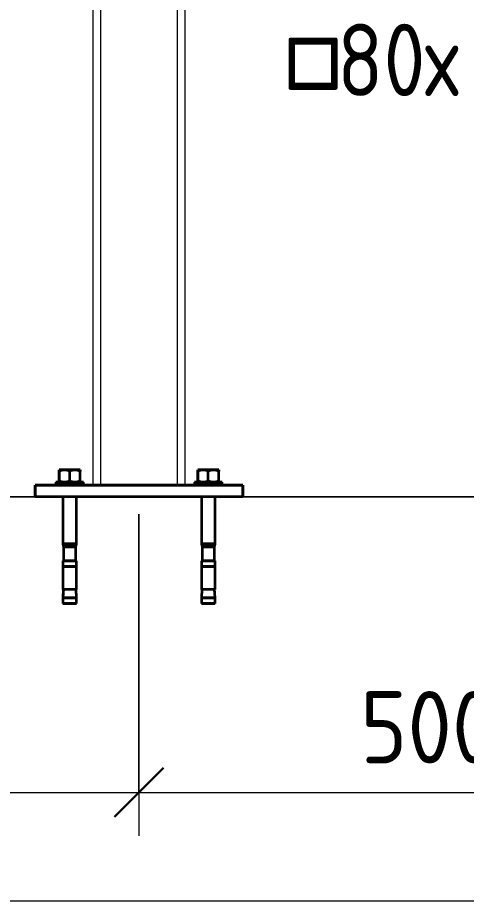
# Model space of a CAD drawing. Header units: millimetres. Extents: x 38797 to 82950, y -34477 to 2697.
# Drawn here: x 49656 to 50045, y -1150 to -386 of the extents above; entities that cross this region are included whole.
import ezdxf

# ---------------------------------------------------------------- set-up
doc = ezdxf.new("R2010")
doc.units = ezdxf.units.MM
for name, color, linetype, lineweight in [('AA_Dim', 7, 'Continuous', 9), ('AA_Dim-25', 7, 'Continuous', 9), ('AA_Oformlenie', 7, 'Continuous', 9), ('AA_Vinoska', 7, 'Continuous', 9), ('AF_Balki', 7, 'Continuous', 20), ('AF_Stena_Опалубка', 253, 'Continuous', 20), ('KR_Colonna_KG', 7, 'Continuous', 20), ('KR_Detal', 7, 'Continuous', 20)]:
    doc.layers.add(name, color=color, linetype=linetype, lineweight=lineweight)
doc.styles.add('ISOCPEUR', font='isocpeur.TTF', dxfattribs={"width": 0.9, "height": 62.5})
doc.styles.add('ISOCPEUR_3', font='isocpeur.TTF', dxfattribs={"width": 0.85, "height": 62.5})
doc.styles.add('ISOCPEUR_4', font='isocpeur.TTF', dxfattribs={"width": 0.85, "height": 62.5})
doc.dimstyles.new('01_Точн_3_знака__непрозр_', dxfattribs={"dimscale": 304.8, "dimtxt": 62.672186, "dimasz": 0.139436, "dimexe": 0.123031, "dimexo": 0.082021, "dimgap": 0.020505, "dimtad": 1, "dimdec": 3, "dimrnd": 0.001, "dimdsep": 46, "dimtxsty": 'ISOCPEUR', "dimblk1": 'OBLIQUE', "dimblk2": 'OBLIQUE', "dimsah": 1, "dimcen": 0.09, "dimdle": 0.123031, "dimazin": 0, "dimtfac": 1, "dimtdec": 4, "dimtix": 1, "dimtmove": 0, "dimatfit": 3, "dimfxl": 1, "dimtvp": 1, "dimtfill": 1, "dimtolj": 1, "dimtzin": 0, "dimlwd": 18, "dimlwe": 18, "dimarcsym": 2})

# ---------------------------------------------------------------- blocks, each defined once
blk = doc.blocks.new('243_Профиль гнутый сварной квадратный _НесКол_2ур_ - 80х6-3867407-Разрез 1 КМ')
at = {"layer": 'KR_Colonna_KG', "lineweight": 9}
for p, q in [((42842.06, -790), (42842.06, 29)), ((42908.06, 29), (42908.06, -790))]:
    blk.add_line(p, q, dxfattribs=at)
blk = doc.blocks.new('354_Прокат Лист _НесКаркас_РабПлоск_ - 354_Прокат Лист _НесКаркас_РабПлоск_-3866505-Разрез 1 КМ')
at = {"layer": 'AF_Balki', "lineweight": 35}
for p, q in [((43685.06, -790), (43685.06, -800)), ((43685.06, -800), (43685.06, -790)), ((43685.06, -790), (43709.06, -790)), ((43865.06, -790), (43685.06, -790)), ((43721.06, -790), (43829.06, -790)), ((43841.06, -790), (43865.06, -790)), ((43865.06, -790), (43865.06, -800)), ((43865.06, -800), (43865.06, -790)), ((43709.06, -800), (43685.06, -800)), ((43865.06, -800), (43685.06, -800)), ((43829.06, -800), (43721.06, -800)), ((43865.06, -800), (43841.06, -800))]:
    blk.add_line(p, q, dxfattribs=at)
blk = doc.blocks.new('354_Анкер клиновой _СоедНесК_РабПлоск_ - M12x120_20-V8-Разрез 1 КМ')
at = {"layer": 'KR_Detal', "lineweight": 35}
for p, q in [((42810.56, -776.7), (42806.06, -776.7)), ((42806.06, -776.7), (42810.56, -776.7)), ((42806.06, -777.88), (42806.06, -786.32)), ((42806.06, -786.32), (42806.06, -777.88)), ((42815.06, -776.7), (42810.56, -776.7)), ((42810.56, -776.7), (42815.06, -776.7)), ((42815.06, -776.7), (42819.56, -776.7)), ((42817.18, -776.7), (42815.06, -776.7)), ((42815.06, -786.32), (42815.06, -777.88)), ((42815.06, -786.32), (42815.06, -777.88)), ((42819.56, -776.7), (42817.39, -776.7)), ((42819.56, -776.7), (42824.06, -776.7)), ((42824.06, -776.7), (42819.56, -776.7)), ((42824.06, -786.32), (42824.06, -777.88)), ((42824.06, -786.32), (42824.06, -777.88)), ((42810.56, -787.5), (42806.37, -787.5)), ((42806.37, -787.5), (42810.56, -787.5)), ((42809.27, -787.5), (42820.86, -787.5)), ((42820.86, -787.5), (42809.27, -787.5)), ((42815.06, -787.5), (42810.56, -787.5)), ((42810.56, -787.5), (42815.06, -787.5)), ((42817.18, -787.5), (42815.06, -787.5)), ((42815.06, -787.5), (42817.18, -787.5)), ((42819.56, -787.5), (42817.39, -787.5)), ((42817.39, -787.5), (42819.56, -787.5)), ((42819.56, -787.5), (42824.06, -787.5)), ((42824.06, -787.5), (42819.56, -787.5)), ((42809.06, -800), (42809.06, -840.9)), ((42821.06, -840.9), (42821.06, -800)), ((42809.06, -840.9), (42809.66, -843.3)), ((42821.06, -840.9), (42809.06, -840.9)), ((42809.06, -840.9), (42821.06, -840.9)), ((42820.46, -843.3), (42821.06, -840.9)), ((42809.66, -843.3), (42809.66, -855.5)), ((42820.46, -843.3), (42809.66, -843.3)), ((42809.66, -843.3), (42820.46, -843.3)), ((42820.46, -855.5), (42820.46, -843.3)), ((42809.06, -855.5), (42809.06, -860.3)), ((42809.06, -855.5), (42821.06, -855.5)), ((42820.86, -855.5), (42809.27, -855.5)), ((42820.28, -855.5), (42809.85, -855.5)), ((42809.85, -855.5), (42820.28, -855.5)), ((42821.06, -860.3), (42821.06, -855.5)), ((42809.06, -860.3), (42809.06, -880.3)), ((42809.06, -860.3), (42821.06, -860.3)), ((42821.06, -860.3), (42809.06, -860.3)), ((42820.86, -860.3), (42809.27, -860.3)), ((42809.27, -860.3), (42820.86, -860.3)), ((42811, -860.3), (42817.16, -860.3)), ((42817.16, -860.3), (42811, -860.3)), ((42811, -860.3), (42817.16, -860.3)), ((42817.16, -860.3), (42811, -860.3)), ((42817.18, -860.3), (42819.12, -860.3)), ((42819.12, -860.3), (42817.18, -860.3)), ((42817.18, -860.3), (42819.12, -860.3)), ((42819.12, -860.3), (42817.18, -860.3)), ((42821.06, -880.3), (42821.06, -860.3)), ((42809.58, -879.59), (42809.06, -887.5)), ((42821.06, -880.3), (42809.06, -880.3)), ((42809.27, -880.3), (42809.53, -880.3)), ((42821.06, -887.5), (42820.54, -879.59)), ((42820.59, -880.3), (42820.86, -880.3)), ((42809.06, -887.5), (42809.06, -892.3)), ((42821.06, -887.5), (42809.06, -887.5)), ((42809.06, -887.5), (42821.06, -887.5)), ((42821.06, -892.3), (42809.06, -892.3)), ((42809.27, -892.3), (42820.86, -892.3)), ((42821.06, -892.3), (42821.06, -887.5))]:
    blk.add_line(p, q, dxfattribs=at)
for points in [[(42810.56, -776.7), (42809.77, -776.7), (42808.24, -776.9), (42806.77, -777.49), (42806.06, -777.88)], [(42806.06, -777.88), (42806.06, -777.49), (42806.06, -776.9), (42806.06, -776.7), (42806.06, -776.7)], [(42806.06, -776.7), (42806.06, -776.7), (42806.06, -776.9), (42806.06, -777.49), (42806.06, -777.88)], [(42815.06, -777.88), (42814.35, -777.49), (42812.89, -776.9), (42811.35, -776.7), (42810.56, -776.7)], [(42810.56, -776.7), (42811.35, -776.7), (42812.89, -776.9), (42814.35, -777.49), (42815.06, -777.88)], [(42819.56, -776.7), (42818.77, -776.7), (42817.24, -776.9), (42815.77, -777.49), (42815.06, -777.88)], [(42815.06, -777.88), (42815.77, -777.49), (42816.51, -777.2), (42817.26, -777)], [(42817.26, -777), (42818.01, -776.8), (42818.77, -776.7), (42819.56, -776.7)], [(42824.06, -777.88), (42823.35, -777.49), (42821.89, -776.9), (42820.35, -776.7), (42819.56, -776.7)], [(42819.56, -776.7), (42820.35, -776.7), (42821.89, -776.9), (42823.35, -777.49), (42824.06, -777.88)], [(42824.06, -777.88), (42824.06, -777.49), (42824.06, -776.9), (42824.06, -776.7), (42824.06, -776.7)], [(42824.06, -776.7), (42824.06, -776.7), (42824.06, -776.9), (42824.06, -777.49), (42824.06, -777.88)], [(42806.06, -786.32), (42806.77, -786.71), (42808.24, -787.3), (42809.77, -787.5), (42810.56, -787.5)], [(42806.06, -786.32), (42806.06, -786.71), (42806.06, -787.3), (42806.06, -787.5), (42806.06, -787.5)], [(42806.06, -787.5), (42806.06, -787.5), (42806.06, -787.3), (42806.06, -786.71), (42806.06, -786.32)], [(42810.56, -787.5), (42811.35, -787.5), (42812.89, -787.3), (42814.35, -786.71), (42815.06, -786.32)], [(42815.06, -786.32), (42815.77, -786.71), (42817.24, -787.3), (42818.77, -787.5), (42819.56, -787.5)], [(42817.26, -787.2), (42816.51, -787), (42815.77, -786.71), (42815.06, -786.32)], [(42819.3, -787.5), (42818.6, -787.47), (42817.92, -787.38), (42817.26, -787.2)], [(42819.56, -787.5), (42820.35, -787.5), (42821.89, -787.3), (42823.35, -786.71), (42824.06, -786.32)], [(42824.06, -786.32), (42823.35, -786.71), (42821.89, -787.3), (42820.35, -787.5), (42819.56, -787.5)], [(42824.06, -786.32), (42824.06, -786.71), (42824.06, -787.3), (42824.06, -787.5), (42824.06, -787.5)], [(42824.06, -787.5), (42824.06, -787.5), (42824.06, -787.3), (42824.06, -786.71), (42824.06, -786.32)]]:
    blk.add_open_spline(points, degree=3, dxfattribs=at)
for points, knots in [([(42806.22, -777.8), (42806.88, -777.45), (42808.29, -776.89), (42809.77, -776.7), (42810.56, -776.7)], [0.036503, 0.036503, 0.036503, 0.036503, 0.5, 1, 1, 1, 1]), ([(42810.56, -787.5), (42809.77, -787.5), (42808.29, -787.31), (42806.88, -786.75), (42806.22, -786.4)], [0, 0, 0, 0, 0.5, 0.963497, 0.963497, 0.963497, 0.963497]), ([(42815.06, -786.32), (42814.35, -786.71), (42812.97, -787.27), (42811.52, -787.47), (42810.82, -787.5)], [0, 0, 0, 0, 0.5, 0.9441988, 0.9441988, 0.9441988, 0.9441988])]:
    blk.add_open_spline(points, degree=3, knots=knots, dxfattribs=at)
blk = doc.blocks.new('354_Шайба_ГОСТ 11371-78_СоедНесК_РабПлоск_ - Шайба_ГОСТ 11371-78-V9-Разрез 1 КМ')
at = {"layer": 'KR_Detal', "lineweight": 35}
for p, q in [((42803.06, -787.5), (42803.06, -790)), ((42803.06, -787.5), (42827.06, -787.5)), ((42827.06, -787.5), (42803.06, -787.5)), ((42803.06, -790), (42809.06, -790)), ((42827.06, -790), (42803.06, -790)), ((42808.78, -787.5), (42821.34, -787.5)), ((42821.34, -787.5), (42808.78, -787.5)), ((42808.78, -790), (42821.34, -790)), ((42821.06, -790), (42827.06, -790)), ((42827.06, -790), (42827.06, -787.5))]:
    blk.add_line(p, q, dxfattribs=at)
blk = doc.blocks.new('354_Анкер клиновой _СоедНесК_РабПлоск_ - M12x120_20-V10-Разрез 1 КМ')
at = {"layer": 'KR_Detal', "lineweight": 35}
for p, q in [((42930.56, -776.7), (42926.06, -776.7)), ((42926.06, -776.7), (42930.56, -776.7)), ((42926.06, -777.88), (42926.06, -786.32)), ((42926.06, -786.32), (42926.06, -777.88)), ((42935.06, -776.7), (42930.56, -776.7)), ((42930.56, -776.7), (42935.06, -776.7)), ((42935.06, -776.7), (42939.56, -776.7)), ((42937.39, -776.7), (42935.06, -776.7)), ((42935.06, -786.32), (42935.06, -777.88)), ((42935.06, -786.32), (42935.06, -777.88)), ((42939.56, -776.7), (42937.68, -776.7)), ((42939.56, -776.7), (42944.06, -776.7)), ((42944.06, -776.7), (42939.56, -776.7)), ((42944.06, -786.32), (42944.06, -777.88)), ((42944.06, -786.32), (42944.06, -777.88)), ((42930.56, -787.5), (42926.06, -787.5)), ((42926.06, -787.5), (42930.56, -787.5)), ((42929.27, -787.5), (42940.86, -787.5)), ((42940.86, -787.5), (42929.27, -787.5)), ((42935.06, -787.5), (42930.56, -787.5)), ((42930.56, -787.5), (42935.06, -787.5)), ((42937.39, -787.5), (42935.06, -787.5)), ((42935.06, -787.5), (42937.39, -787.5)), ((42939.56, -787.5), (42937.68, -787.5)), ((42937.68, -787.5), (42939.56, -787.5)), ((42939.56, -787.5), (42944.06, -787.5)), ((42944.06, -787.5), (42939.56, -787.5)), ((42929.06, -800), (42929.06, -840.9)), ((42941.06, -840.9), (42941.06, -800)), ((42929.06, -840.9), (42929.66, -843.3)), ((42941.06, -840.9), (42929.06, -840.9)), ((42929.06, -840.9), (42941.06, -840.9)), ((42940.46, -843.3), (42941.06, -840.9)), ((42929.66, -843.3), (42929.66, -855.5)), ((42937.68, -843.3), (42929.66, -843.3)), ((42929.66, -843.3), (42940.46, -843.3)), ((42940.46, -843.3), (42937.76, -843.3)), ((42940.46, -855.5), (42940.46, -843.3)), ((42929.06, -855.5), (42929.06, -860.3)), ((42929.06, -855.5), (42941.06, -855.5)), ((42940.86, -855.5), (42929.27, -855.5)), ((42937.68, -855.5), (42929.85, -855.5)), ((42929.85, -855.5), (42937.68, -855.5)), ((42940.28, -855.5), (42937.76, -855.5)), ((42937.76, -855.5), (42940.28, -855.5)), ((42941.06, -860.3), (42941.06, -855.5)), ((42929.06, -860.3), (42929.06, -880.3)), ((42929.06, -860.3), (42941.06, -860.3)), ((42941.06, -860.3), (42929.06, -860.3)), ((42940.86, -860.3), (42929.27, -860.3)), ((42929.27, -860.3), (42940.86, -860.3)), ((42931, -860.3), (42939.12, -860.3)), ((42939.12, -860.3), (42931, -860.3)), ((42931, -860.3), (42939.12, -860.3)), ((42939.12, -860.3), (42931, -860.3)), ((42941.06, -880.3), (42941.06, -860.3)), ((42929.58, -879.59), (42929.06, -887.5)), ((42941.06, -880.3), (42929.06, -880.3)), ((42929.27, -880.3), (42929.53, -880.3)), ((42941.06, -887.5), (42940.54, -879.59)), ((42940.59, -880.3), (42940.86, -880.3)), ((42929.06, -887.5), (42929.06, -892.3)), ((42941.06, -887.5), (42929.06, -887.5)), ((42929.06, -887.5), (42941.06, -887.5)), ((42941.06, -892.3), (42929.06, -892.3)), ((42929.27, -892.3), (42940.86, -892.3)), ((42941.06, -892.3), (42941.06, -887.5))]:
    blk.add_line(p, q, dxfattribs=at)
for points in [[(42930.56, -776.7), (42929.77, -776.7), (42928.24, -776.9), (42926.77, -777.49), (42926.06, -777.88)], [(42926.06, -777.88), (42926.77, -777.49), (42928.24, -776.9), (42929.77, -776.7), (42930.56, -776.7)], [(42926.06, -777.88), (42926.06, -777.49), (42926.06, -776.9), (42926.06, -776.7), (42926.06, -776.7)], [(42926.06, -776.7), (42926.06, -776.7), (42926.06, -776.9), (42926.06, -777.49), (42926.06, -777.88)], [(42935.06, -777.88), (42934.35, -777.49), (42932.89, -776.9), (42931.35, -776.7), (42930.56, -776.7)], [(42930.56, -776.7), (42931.35, -776.7), (42932.89, -776.9), (42934.35, -777.49), (42935.06, -777.88)], [(42939.56, -776.7), (42938.77, -776.7), (42937.24, -776.9), (42935.77, -777.49), (42935.06, -777.88)], [(42935.06, -777.88), (42935.77, -777.49), (42937.24, -776.9), (42938.77, -776.7), (42939.56, -776.7)], [(42944.06, -777.88), (42943.35, -777.49), (42941.89, -776.9), (42940.35, -776.7), (42939.56, -776.7)], [(42939.56, -776.7), (42940.35, -776.7), (42941.89, -776.9), (42943.35, -777.49), (42944.06, -777.88)], [(42944.06, -777.88), (42944.06, -777.49), (42944.06, -776.9), (42944.06, -776.7), (42944.06, -776.7)], [(42944.06, -776.7), (42944.06, -776.7), (42944.06, -776.9), (42944.06, -777.49), (42944.06, -777.88)], [(42926.06, -786.32), (42926.77, -786.71), (42928.24, -787.3), (42929.77, -787.5), (42930.56, -787.5)], [(42930.56, -787.5), (42929.77, -787.5), (42928.24, -787.3), (42926.77, -786.71), (42926.06, -786.32)], [(42926.06, -786.32), (42926.06, -786.71), (42926.06, -787.3), (42926.06, -787.5), (42926.06, -787.5)], [(42926.06, -787.5), (42926.06, -787.5), (42926.06, -787.3), (42926.06, -786.71), (42926.06, -786.32)], [(42930.56, -787.5), (42931.35, -787.5), (42932.89, -787.3), (42934.35, -786.71), (42935.06, -786.32)], [(42935.06, -786.32), (42935.77, -786.71), (42937.24, -787.3), (42938.77, -787.5), (42939.56, -787.5)], [(42939.56, -787.5), (42940.35, -787.5), (42941.89, -787.3), (42943.35, -786.71), (42944.06, -786.32)], [(42944.06, -786.32), (42943.35, -786.71), (42941.89, -787.3), (42940.35, -787.5), (42939.56, -787.5)], [(42944.06, -786.32), (42944.06, -786.71), (42944.06, -787.3), (42944.06, -787.5), (42944.06, -787.5)], [(42944.06, -787.5), (42944.06, -787.5), (42944.06, -787.3), (42944.06, -786.71), (42944.06, -786.32)]]:
    blk.add_open_spline(points, degree=3, dxfattribs=at)
for points, knots in [([(42935.06, -786.32), (42934.35, -786.71), (42932.97, -787.27), (42931.52, -787.47), (42930.82, -787.5)], [0, 0, 0, 0, 0.5, 0.9441988, 0.9441988, 0.9441988, 0.9441988]), ([(42939.3, -787.5), (42938.6, -787.47), (42937.16, -787.27), (42935.77, -786.71), (42935.06, -786.32)], [0.0558012, 0.0558012, 0.0558012, 0.0558012, 0.5, 1, 1, 1, 1])]:
    blk.add_open_spline(points, degree=3, knots=knots, dxfattribs=at)
blk = doc.blocks.new('354_Шайба_ГОСТ 11371-78_СоедНесК_РабПлоск_ - Шайба_ГОСТ 11371-78-V11-Разрез 1 КМ')
at = {"layer": 'KR_Detal', "lineweight": 35}
for p, q in [((42923.06, -787.5), (42923.06, -790)), ((42923.06, -787.5), (42947.06, -787.5)), ((42926.58, -787.5), (42923.06, -787.5)), ((42923.06, -790), (42926.58, -790)), ((42926.58, -790), (42923.06, -790)), ((42947.06, -787.5), (42926.7, -787.5)), ((42926.7, -790), (42929.06, -790)), ((42947.06, -790), (42926.7, -790)), ((42928.78, -787.5), (42941.34, -787.5)), ((42941.34, -787.5), (42928.78, -787.5)), ((42928.78, -790), (42941.34, -790)), ((42941.06, -790), (42947.06, -790)), ((42947.06, -790), (42947.06, -787.5))]:
    blk.add_line(p, q, dxfattribs=at)
blk = doc.blocks.new('354_Анкер клиновой _СоедНесК_РабПлоск_ - M12x120_20-V12-Разрез 1 КМ')
at = {"layer": 'KR_Detal', "lineweight": 35}
for p, q in [((42810.56, -776.7), (42806.06, -776.7)), ((42806.06, -776.7), (42810.56, -776.7)), ((42806.06, -777.88), (42806.06, -786.32)), ((42806.06, -786.32), (42806.06, -777.88)), ((42815.06, -776.7), (42810.56, -776.7)), ((42810.56, -776.7), (42815.06, -776.7)), ((42815.06, -776.7), (42817.18, -776.7)), ((42817.18, -776.7), (42815.06, -776.7)), ((42815.06, -786.32), (42815.06, -777.88)), ((42815.06, -786.32), (42815.06, -777.88)), ((42817.39, -776.7), (42819.56, -776.7)), ((42819.56, -776.7), (42817.39, -776.7)), ((42819.56, -776.7), (42824.06, -776.7)), ((42824.06, -776.7), (42819.56, -776.7)), ((42824.06, -786.32), (42824.06, -777.88)), ((42824.06, -786.32), (42824.06, -777.88)), ((42810.56, -787.5), (42806.37, -787.5)), ((42806.37, -787.5), (42810.56, -787.5)), ((42809.27, -787.5), (42820.86, -787.5)), ((42820.86, -787.5), (42809.27, -787.5)), ((42815.06, -787.5), (42810.56, -787.5)), ((42810.56, -787.5), (42815.06, -787.5)), ((42817.18, -787.5), (42815.06, -787.5)), ((42815.06, -787.5), (42817.18, -787.5)), ((42819.56, -787.5), (42817.39, -787.5)), ((42817.39, -787.5), (42819.56, -787.5)), ((42819.56, -787.5), (42824.06, -787.5)), ((42824.06, -787.5), (42819.56, -787.5)), ((42809.06, -800), (42809.06, -840.9)), ((42821.06, -840.9), (42821.06, -800)), ((42809.06, -840.9), (42809.66, -843.3)), ((42821.06, -840.9), (42809.06, -840.9)), ((42809.06, -840.9), (42821.06, -840.9)), ((42820.46, -843.3), (42821.06, -840.9)), ((42809.66, -843.3), (42809.66, -855.5)), ((42820.46, -843.3), (42809.66, -843.3)), ((42809.66, -843.3), (42820.46, -843.3)), ((42820.46, -855.5), (42820.46, -843.3)), ((42809.06, -855.5), (42809.06, -860.3)), ((42809.27, -855.5), (42820.86, -855.5)), ((42820.86, -855.5), (42809.27, -855.5)), ((42820.28, -855.5), (42809.85, -855.5)), ((42809.85, -855.5), (42820.28, -855.5)), ((42821.06, -860.3), (42821.06, -855.5)), ((42809.06, -860.3), (42809.06, -880.3)), ((42809.27, -860.3), (42820.86, -860.3)), ((42820.86, -860.3), (42809.27, -860.3)), ((42809.27, -860.3), (42820.86, -860.3)), ((42820.86, -860.3), (42809.27, -860.3)), ((42811, -860.3), (42817.16, -860.3)), ((42817.16, -860.3), (42811, -860.3)), ((42811, -860.3), (42817.16, -860.3)), ((42817.16, -860.3), (42811, -860.3)), ((42817.18, -860.3), (42819.12, -860.3)), ((42819.12, -860.3), (42817.18, -860.3)), ((42817.18, -860.3), (42819.12, -860.3)), ((42819.12, -860.3), (42817.18, -860.3)), ((42821.06, -880.3), (42821.06, -860.3)), ((42809.54, -880.3), (42809.06, -887.5)), ((42809.27, -880.3), (42809.53, -880.3)), ((42809.53, -880.3), (42809.27, -880.3)), ((42820.59, -880.3), (42820.86, -880.3)), ((42820.86, -880.3), (42820.59, -880.3)), ((42821.06, -887.5), (42820.59, -880.3)), ((42809.06, -887.5), (42809.06, -892.3)), ((42821.06, -887.5), (42809.06, -887.5)), ((42809.06, -887.5), (42821.06, -887.5)), ((42809.27, -892.3), (42820.86, -892.3)), ((42820.86, -892.3), (42809.27, -892.3)), ((42821.06, -892.3), (42821.06, -887.5))]:
    blk.add_line(p, q, dxfattribs=at)
for points in [[(42806.06, -777.88), (42806.06, -777.49), (42806.06, -776.9), (42806.06, -776.7), (42806.06, -776.7)], [(42806.06, -776.7), (42806.06, -776.7), (42806.06, -776.9), (42806.06, -777.49), (42806.06, -777.88)], [(42815.06, -777.88), (42814.35, -777.49), (42812.89, -776.9), (42811.35, -776.7), (42810.56, -776.7)], [(42810.56, -776.7), (42811.35, -776.7), (42812.89, -776.9), (42814.35, -777.49), (42815.06, -777.88)], [(42817.26, -777), (42816.51, -777.2), (42815.77, -777.49), (42815.06, -777.88)], [(42815.06, -777.88), (42815.77, -777.49), (42816.51, -777.2), (42817.26, -777)], [(42819.56, -776.7), (42818.77, -776.7), (42818.01, -776.8), (42817.26, -777)], [(42817.26, -777), (42818.01, -776.8), (42818.77, -776.7), (42819.56, -776.7)], [(42824.06, -777.88), (42823.35, -777.49), (42821.89, -776.9), (42820.35, -776.7), (42819.56, -776.7)], [(42819.56, -776.7), (42820.35, -776.7), (42821.89, -776.9), (42823.35, -777.49), (42824.06, -777.88)], [(42824.06, -777.88), (42824.06, -777.49), (42824.06, -776.9), (42824.06, -776.7), (42824.06, -776.7)], [(42824.06, -776.7), (42824.06, -776.7), (42824.06, -776.9), (42824.06, -777.49), (42824.06, -777.88)], [(42806.06, -786.32), (42806.06, -786.71), (42806.06, -787.3), (42806.06, -787.5), (42806.06, -787.5)], [(42806.06, -787.5), (42806.06, -787.5), (42806.06, -787.3), (42806.06, -786.71), (42806.06, -786.32)], [(42815.06, -786.32), (42815.77, -786.71), (42816.51, -787), (42817.26, -787.2)], [(42817.26, -787.2), (42816.51, -787), (42815.77, -786.71), (42815.06, -786.32)], [(42817.26, -787.2), (42817.92, -787.38), (42818.6, -787.47), (42819.3, -787.5)], [(42819.3, -787.5), (42818.6, -787.47), (42817.92, -787.38), (42817.26, -787.2)], [(42819.56, -787.5), (42820.35, -787.5), (42821.89, -787.3), (42823.35, -786.71), (42824.06, -786.32)], [(42824.06, -786.32), (42823.35, -786.71), (42821.89, -787.3), (42820.35, -787.5), (42819.56, -787.5)], [(42824.06, -786.32), (42824.06, -786.71), (42824.06, -787.3), (42824.06, -787.5), (42824.06, -787.5)], [(42824.06, -787.5), (42824.06, -787.5), (42824.06, -787.3), (42824.06, -786.71), (42824.06, -786.32)]]:
    blk.add_open_spline(points, degree=3, dxfattribs=at)
for points, knots in [([(42810.56, -776.7), (42809.77, -776.7), (42808.29, -776.89), (42806.88, -777.45), (42806.22, -777.8)], [0, 0, 0, 0, 0.5, 0.963497, 0.963497, 0.963497, 0.963497]), ([(42806.22, -777.8), (42806.88, -777.45), (42808.29, -776.89), (42809.77, -776.7), (42810.56, -776.7)], [0.036503, 0.036503, 0.036503, 0.036503, 0.5, 1, 1, 1, 1]), ([(42806.22, -786.4), (42806.88, -786.75), (42808.29, -787.31), (42809.77, -787.5), (42810.56, -787.5)], [0.036503, 0.036503, 0.036503, 0.036503, 0.5, 1, 1, 1, 1]), ([(42810.56, -787.5), (42809.77, -787.5), (42808.29, -787.31), (42806.88, -786.75), (42806.22, -786.4)], [0, 0, 0, 0, 0.5, 0.963497, 0.963497, 0.963497, 0.963497]), ([(42810.82, -787.5), (42811.52, -787.47), (42812.97, -787.27), (42814.35, -786.71), (42815.06, -786.32)], [0.0558012, 0.0558012, 0.0558012, 0.0558012, 0.5, 1, 1, 1, 1]), ([(42815.06, -786.32), (42814.35, -786.71), (42812.97, -787.27), (42811.52, -787.47), (42810.82, -787.5)], [0, 0, 0, 0, 0.5, 0.9441988, 0.9441988, 0.9441988, 0.9441988])]:
    blk.add_open_spline(points, degree=3, knots=knots, dxfattribs=at)
blk = doc.blocks.new('354_Шайба_ГОСТ 11371-78_СоедНесК_РабПлоск_ - Шайба_ГОСТ 11371-78-V13-Разрез 1 КМ')
at = {"layer": 'KR_Detal', "lineweight": 35}
for p, q in [((42803.06, -787.5), (42803.06, -790)), ((42803.06, -787.5), (42827.06, -787.5)), ((42827.06, -787.5), (42803.06, -787.5)), ((42803.06, -790), (42809.06, -790)), ((42809.06, -790), (42803.06, -790)), ((42808.78, -787.5), (42821.34, -787.5)), ((42821.34, -787.5), (42808.78, -787.5)), ((42821.06, -790), (42827.06, -790)), ((42827.06, -790), (42821.06, -790)), ((42827.06, -790), (42827.06, -787.5))]:
    blk.add_line(p, q, dxfattribs=at)
blk = doc.blocks.new('354_Анкер клиновой _СоедНесК_РабПлоск_ - M12x120_20-V14-Разрез 1 КМ')
at = {"layer": 'KR_Detal', "lineweight": 35}
for p, q in [((42930.56, -776.7), (42926.06, -776.7)), ((42926.06, -776.7), (42930.56, -776.7)), ((42926.06, -777.88), (42926.06, -786.32)), ((42926.06, -786.32), (42926.06, -777.88)), ((42935.06, -776.7), (42930.56, -776.7)), ((42930.56, -776.7), (42935.06, -776.7)), ((42935.06, -776.7), (42937.39, -776.7)), ((42937.39, -776.7), (42935.06, -776.7)), ((42935.06, -786.32), (42935.06, -777.88)), ((42935.06, -786.32), (42935.06, -777.88)), ((42937.68, -776.7), (42939.56, -776.7)), ((42939.56, -776.7), (42937.68, -776.7)), ((42939.56, -776.7), (42944.06, -776.7)), ((42944.06, -776.7), (42939.56, -776.7)), ((42944.06, -786.32), (42944.06, -777.88)), ((42944.06, -786.32), (42944.06, -777.88)), ((42930.56, -787.5), (42926.06, -787.5)), ((42926.06, -787.5), (42930.56, -787.5)), ((42929.27, -787.5), (42940.86, -787.5)), ((42940.86, -787.5), (42929.27, -787.5)), ((42935.06, -787.5), (42930.56, -787.5)), ((42930.56, -787.5), (42935.06, -787.5)), ((42937.39, -787.5), (42935.06, -787.5)), ((42935.06, -787.5), (42937.39, -787.5)), ((42939.56, -787.5), (42937.68, -787.5)), ((42937.68, -787.5), (42939.56, -787.5)), ((42939.56, -787.5), (42944.06, -787.5)), ((42944.06, -787.5), (42939.56, -787.5)), ((42929.06, -800), (42929.06, -840.9)), ((42941.06, -840.9), (42941.06, -800)), ((42929.06, -840.9), (42929.66, -843.3)), ((42941.06, -840.9), (42929.06, -840.9)), ((42929.06, -840.9), (42941.06, -840.9)), ((42940.46, -843.3), (42941.06, -840.9)), ((42929.66, -843.3), (42929.66, -855.5)), ((42937.68, -843.3), (42929.66, -843.3)), ((42929.66, -843.3), (42937.68, -843.3)), ((42940.46, -843.3), (42937.76, -843.3)), ((42937.76, -843.3), (42940.46, -843.3)), ((42940.46, -855.5), (42940.46, -843.3)), ((42929.06, -855.5), (42929.06, -860.3)), ((42929.27, -855.5), (42940.86, -855.5)), ((42940.86, -855.5), (42929.27, -855.5)), ((42937.68, -855.5), (42929.85, -855.5)), ((42929.85, -855.5), (42937.68, -855.5)), ((42940.28, -855.5), (42937.76, -855.5)), ((42937.76, -855.5), (42940.28, -855.5)), ((42941.06, -860.3), (42941.06, -855.5)), ((42929.06, -860.3), (42929.06, -880.3)), ((42929.27, -860.3), (42940.86, -860.3)), ((42940.86, -860.3), (42929.27, -860.3)), ((42929.27, -860.3), (42940.86, -860.3)), ((42940.86, -860.3), (42929.27, -860.3)), ((42931, -860.3), (42939.12, -860.3)), ((42939.12, -860.3), (42931, -860.3)), ((42931, -860.3), (42939.12, -860.3)), ((42939.12, -860.3), (42931, -860.3)), ((42941.06, -880.3), (42941.06, -860.3)), ((42929.54, -880.3), (42929.06, -887.5)), ((42929.27, -880.3), (42929.53, -880.3)), ((42929.53, -880.3), (42929.27, -880.3)), ((42940.59, -880.3), (42940.86, -880.3)), ((42940.86, -880.3), (42940.59, -880.3)), ((42941.06, -887.5), (42940.59, -880.3)), ((42929.06, -887.5), (42929.06, -892.3)), ((42941.06, -887.5), (42929.06, -887.5)), ((42929.06, -887.5), (42941.06, -887.5)), ((42929.27, -892.3), (42940.86, -892.3)), ((42940.86, -892.3), (42929.27, -892.3)), ((42941.06, -892.3), (42941.06, -887.5))]:
    blk.add_line(p, q, dxfattribs=at)
for points in [[(42930.56, -776.7), (42929.77, -776.7), (42928.24, -776.9), (42926.77, -777.49), (42926.06, -777.88)], [(42926.06, -777.88), (42926.77, -777.49), (42928.24, -776.9), (42929.77, -776.7), (42930.56, -776.7)], [(42926.06, -777.88), (42926.06, -777.49), (42926.06, -776.9), (42926.06, -776.7), (42926.06, -776.7)], [(42926.06, -776.7), (42926.06, -776.7), (42926.06, -776.9), (42926.06, -777.49), (42926.06, -777.88)], [(42935.06, -777.88), (42934.35, -777.49), (42932.89, -776.9), (42931.35, -776.7), (42930.56, -776.7)], [(42930.56, -776.7), (42931.35, -776.7), (42932.89, -776.9), (42934.35, -777.49), (42935.06, -777.88)], [(42939.56, -776.7), (42938.77, -776.7), (42937.24, -776.9), (42935.77, -777.49), (42935.06, -777.88)], [(42935.06, -777.88), (42935.77, -777.49), (42937.24, -776.9), (42938.77, -776.7), (42939.56, -776.7)], [(42944.06, -777.88), (42943.35, -777.49), (42941.89, -776.9), (42940.35, -776.7), (42939.56, -776.7)], [(42939.56, -776.7), (42940.35, -776.7), (42941.89, -776.9), (42943.35, -777.49), (42944.06, -777.88)], [(42944.06, -777.88), (42944.06, -777.49), (42944.06, -776.9), (42944.06, -776.7), (42944.06, -776.7)], [(42944.06, -776.7), (42944.06, -776.7), (42944.06, -776.9), (42944.06, -777.49), (42944.06, -777.88)], [(42926.06, -786.32), (42926.77, -786.71), (42928.24, -787.3), (42929.77, -787.5), (42930.56, -787.5)], [(42930.56, -787.5), (42929.77, -787.5), (42928.24, -787.3), (42926.77, -786.71), (42926.06, -786.32)], [(42926.06, -786.32), (42926.06, -786.71), (42926.06, -787.3), (42926.06, -787.5), (42926.06, -787.5)], [(42926.06, -787.5), (42926.06, -787.5), (42926.06, -787.3), (42926.06, -786.71), (42926.06, -786.32)], [(42939.56, -787.5), (42940.35, -787.5), (42941.89, -787.3), (42943.35, -786.71), (42944.06, -786.32)], [(42944.06, -786.32), (42943.35, -786.71), (42941.89, -787.3), (42940.35, -787.5), (42939.56, -787.5)], [(42944.06, -786.32), (42944.06, -786.71), (42944.06, -787.3), (42944.06, -787.5), (42944.06, -787.5)], [(42944.06, -787.5), (42944.06, -787.5), (42944.06, -787.3), (42944.06, -786.71), (42944.06, -786.32)]]:
    blk.add_open_spline(points, degree=3, dxfattribs=at)
for points, knots in [([(42930.82, -787.5), (42931.52, -787.47), (42932.97, -787.27), (42934.35, -786.71), (42935.06, -786.32)], [0.0558012, 0.0558012, 0.0558012, 0.0558012, 0.5, 1, 1, 1, 1]), ([(42935.06, -786.32), (42934.35, -786.71), (42932.97, -787.27), (42931.52, -787.47), (42930.82, -787.5)], [0, 0, 0, 0, 0.5, 0.9441988, 0.9441988, 0.9441988, 0.9441988]), ([(42935.06, -786.32), (42935.77, -786.71), (42937.16, -787.27), (42938.6, -787.47), (42939.3, -787.5)], [0, 0, 0, 0, 0.5, 0.9441988, 0.9441988, 0.9441988, 0.9441988]), ([(42939.3, -787.5), (42938.6, -787.47), (42937.16, -787.27), (42935.77, -786.71), (42935.06, -786.32)], [0.0558012, 0.0558012, 0.0558012, 0.0558012, 0.5, 1, 1, 1, 1])]:
    blk.add_open_spline(points, degree=3, knots=knots, dxfattribs=at)
blk = doc.blocks.new('354_Шайба_ГОСТ 11371-78_СоедНесК_РабПлоск_ - Шайба_ГОСТ 11371-78-V15-Разрез 1 КМ')
at = {"layer": 'KR_Detal', "lineweight": 35}
for p, q in [((42923.06, -787.5), (42923.06, -790)), ((42923.06, -787.5), (42926.58, -787.5)), ((42926.58, -787.5), (42923.06, -787.5)), ((42923.06, -790), (42926.58, -790)), ((42926.58, -790), (42923.06, -790)), ((42926.7, -787.5), (42947.06, -787.5)), ((42947.06, -787.5), (42926.7, -787.5)), ((42926.7, -790), (42929.06, -790)), ((42929.06, -790), (42926.7, -790)), ((42928.78, -787.5), (42941.34, -787.5)), ((42941.34, -787.5), (42928.78, -787.5)), ((42941.06, -790), (42947.06, -790)), ((42947.06, -790), (42941.06, -790)), ((42947.06, -790), (42947.06, -787.5))]:
    blk.add_line(p, q, dxfattribs=at)
blk = doc.blocks.new('011_Прямоугольник обрыва _ЭлУзла_ - 011_Прямоугольник обрыва _ЭлУзла_-3866050-Разрез 1 КМ')
at = {"layer": 'AA_Oformlenie'}
blk.add_line((44675.06, -1150.08), (41994.36, -1150.08), dxfattribs=at)
blk = doc.blocks.new('DIMBLOCK18-Разрез 1 КМ')
at = {"layer": 'AA_Dim-25', "lineweight": 18}
for p, q in [((49061.24, -815), (49061.24, -1093.35)), ((49061.24, -1055.85), (49061.24, -815)), ((49761.24, -815), (49761.24, -1093.35)), ((49761.24, -1055.85), (49761.24, -815)), ((49061.24, -1055.85), (49761.24, -1055.85))]:
    blk.add_line(p, q, dxfattribs=at)
at = {"layer": 'AA_Dim-25', "lineweight": 30}
for p, q in [((49061.24, -1055.85), (49082.49, -1034.6)), ((49761.24, -1055.85), (49782.49, -1034.6)), ((49061.24, -1055.85), (49039.99, -1077.1)), ((49761.24, -1055.85), (49739.99, -1077.1))]:
    blk.add_line(p, q, dxfattribs=at)
at = {"layer": 'AA_Dim-25', "color": 0, "lineweight": 18, "insert": (49352.71, -968.18), "char_height": 62.5, "width": 140.4803, "attachment_point": 1, "line_spacing_factor": 1.135194, "style": 'ISOCPEUR', "bg_fill": 3, "box_fill_scale": 1.25, "bg_fill_color": 256, "bg_fill_true_color": 13158600, "bg_fill_transparency": 0}
blk.add_mtext('700', dxfattribs=at)
blk = doc.blocks.new('_Oblique')
at = {"color": 0, "linetype": 'ByBlock', "lineweight": -2}
blk.add_line((-0.5, -0.5), (0.5, 0.5), dxfattribs=at)
blk = doc.blocks.new('DIMBLOCK19-Разрез 1 КМ')
at = {"layer": 'AA_Dim-25', "lineweight": 18}
for p, q in [((49761.24, -815), (49761.24, -1093.35)), ((49761.24, -1055.85), (49761.24, -815)), ((50261.24, -815), (50261.24, -1093.35)), ((50261.24, -1055.85), (50261.24, -815)), ((49761.24, -1055.85), (50261.24, -1055.85))]:
    blk.add_line(p, q, dxfattribs=at)
at = {"layer": 'AA_Dim-25', "lineweight": 30}
for p, q in [((49761.24, -1055.85), (49782.49, -1034.6)), ((50261.24, -1055.85), (50282.49, -1034.6)), ((49761.24, -1055.85), (49739.99, -1077.1)), ((50261.24, -1055.85), (50239.99, -1077.1))]:
    blk.add_line(p, q, dxfattribs=at)
at = {"layer": 'AA_Dim-25', "color": 0, "lineweight": 18, "insert": (49952.71, -968.18), "char_height": 62.5, "width": 140.4803, "attachment_point": 1, "line_spacing_factor": 1.135194, "style": 'ISOCPEUR', "bg_fill": 3, "box_fill_scale": 1.25, "bg_fill_color": 256, "bg_fill_true_color": 13158600, "bg_fill_transparency": 0}
blk.add_mtext('500', dxfattribs=at)

msp = doc.modelspace()

# ---------------------------------------------------------------- linework, layer by layer
at = {"layer": 'AF_Stena_Опалубка', "lineweight": 9}
for p, q in [((51526.2411, -800), (48161.2411, -800)), ((49127.2411, -800), (49695.2411, -800)), ((49707.2411, -800), (49815.2411, -800)), ((49827.2411, -800), (50195.2411, -800))]:
    msp.add_line(p, q, dxfattribs=at)
at = {"layer": 'KR_Colonna_KG'}
for p, q in [((49721.2411, 29), (49721.2411, -790)), ((49801.2411, -790), (49801.2411, 29)), ((49721.2411, -790), (49733.2411, -790)), ((49733.2411, -790), (49721.2411, -790)), ((49727.4455, -790), (49733.2411, -790)), ((49733.2411, -790), (49727.4455, -790)), ((49733.2411, -790), (49789.2411, -790)), ((49789.2411, -790), (49733.2411, -790)), ((49733.2411, -790), (49789.2411, -790)), ((49789.2411, -790), (49733.2411, -790)), ((49789.2411, -790), (49801.2411, -790)), ((49801.2411, -790), (49789.2411, -790)), ((49789.2411, -790), (49790.794, -790)), ((49790.794, -790), (49789.2411, -790)), ((49790.9972, -790), (49795.0366, -790)), ((49795.0366, -790), (49790.9972, -790))]:
    msp.add_line(p, q, dxfattribs=at)

# ---------------------------------------------------------------- block references
at = {"layer": 'AA_Oformlenie'}
msp.add_blockref('011_Прямоугольник обрыва _ЭлУзла_ - 011_Прямоугольник обрыва _ЭлУзла_-3866050-Разрез 1 КМ', (6886.1794, 0), dxfattribs=at)
at = {"layer": 'AF_Balki', "lineweight": 35}
msp.add_blockref('354_Прокат Лист _НесКаркас_РабПлоск_ - 354_Прокат Лист _НесКаркас_РабПлоск_-3866505-Разрез 1 КМ', (5986.1794, 0), dxfattribs=at)
at = {"layer": 'KR_Colonna_KG', "lineweight": 9}
msp.add_blockref('243_Профиль гнутый сварной квадратный _НесКол_2ур_ - 80х6-3867407-Разрез 1 КМ', (6886.1794, 0), dxfattribs=at)
at = {"layer": 'KR_Detal', "lineweight": 35}
for name in ['354_Анкер клиновой _СоедНесК_РабПлоск_ - M12x120_20-V8-Разрез 1 КМ', '354_Анкер клиновой _СоедНесК_РабПлоск_ - M12x120_20-V12-Разрез 1 КМ', '354_Анкер клиновой _СоедНесК_РабПлоск_ - M12x120_20-V10-Разрез 1 КМ', '354_Анкер клиновой _СоедНесК_РабПлоск_ - M12x120_20-V14-Разрез 1 КМ', '354_Шайба_ГОСТ 11371-78_СоедНесК_РабПлоск_ - Шайба_ГОСТ 11371-78-V9-Разрез 1 КМ', '354_Шайба_ГОСТ 11371-78_СоедНесК_РабПлоск_ - Шайба_ГОСТ 11371-78-V13-Разрез 1 КМ', '354_Шайба_ГОСТ 11371-78_СоедНесК_РабПлоск_ - Шайба_ГОСТ 11371-78-V11-Разрез 1 КМ', '354_Шайба_ГОСТ 11371-78_СоедНесК_РабПлоск_ - Шайба_ГОСТ 11371-78-V15-Разрез 1 КМ']:
    msp.add_blockref(name, (6886.1794, 0), dxfattribs=at)

# ---------------------------------------------------------------- texts
at = {"layer": 'AA_Vinoska', "char_height": 62.5, "attachment_point": 1}
for s, insert, width, style in [('80', (49932.7885, -390.8743), 91.993641, 'ISOCPEUR_3'), ('\\fISOCPEUR|b0|i0|c130|p34|;\\W.85;□', (49884.9981, -390.8743), 57.921922, 'ISOCPEUR_4'), ('\\fISOCPEUR|b0|i0|c204|p34|;\\W.85;х', (50008.6908, -390.8743), 45.99682, 'ISOCPEUR_3')]:
    msp.add_mtext(s, dxfattribs=dict(at, insert=insert, width=width, style=style))

# ---------------------------------------------------------------- next in the draw order: dimensions: what is measured, and where the dimension line sits
at = {"layer": 'AA_Dim', "lineweight": 18}
dim = msp.add_linear_dim(base=(49761.2411, -1055.852), p1=(49061.2411, -790), p2=(49761.2411, -790), dimstyle='01_Точн_3_знака__непрозр_', override={"dimpost": '<>', "dimfxl": 700}, dxfattribs=at)
dim.commit()
dim.dimension.update_dxf_attribs({"geometry": 'DIMBLOCK18-Разрез 1 КМ', "text_midpoint": (49411.2411, -1018.352)})

# ---------------------------------------------------------------- next in the draw order: dimensions: what is measured, and where the dimension line sits
dim = msp.add_linear_dim(base=(50261.2411, -1055.852), p1=(49761.2411, -790), p2=(50261.2411, -790), dimstyle='01_Точн_3_знака__непрозр_', override={"dimpost": '<>', "dimfxl": 500}, dxfattribs=at)
dim.commit()
dim.dimension.update_dxf_attribs({"geometry": 'DIMBLOCK19-Разрез 1 КМ', "text_midpoint": (50011.2411, -1018.352)})

doc.saveas('drawing.dxf')
